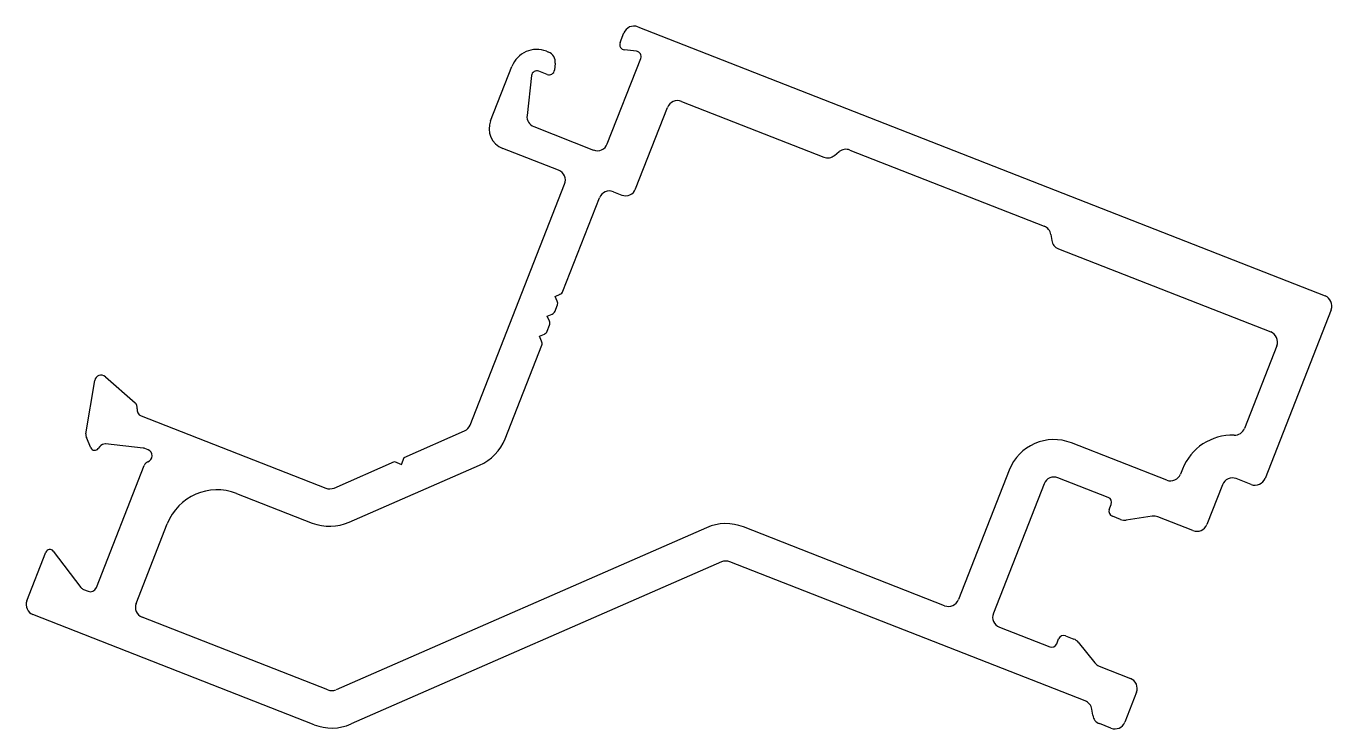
# Model space of a CAD drawing. Extents: x -27.9 to 33.1, y 10 to 42.9.
import ezdxf

# ---------------------------------------------------------------- set-up
doc = ezdxf.new("R2010")
doc.units = 0
doc.layers.get('0').update_dxf_attribs({"linetype": 'CONTINUOUS'})

msp = doc.modelspace()

# ---------------------------------------------------------------- linework, layer by layer
for p, q in [((0.64, 42.827), (32.766, 30.25)), ((-0.186, 42.089), (-0.008, 42.544)), ((-3.62, 41.685), (-3.528, 41.649)), ((0.579, 41.687), (0.019, 41.749)), ((-6.234, 38.436), (-5.239, 40.976)), ((-3.214, 41.128), (-3.25, 40.804)), ((-0.78, 37.351), (0.784, 41.347)), ((-4.324, 40.548), (-4.533, 38.681)), ((-3.589, 40.599), (-3.984, 40.753)), ((0.543, 35.246), (2.036, 39.059)), ((2.684, 39.342), (9.341, 36.736)), ((-4.218, 38.16), (-1.428, 37.068)), ((-3.06, 36.12), (-5.667, 37.141)), ((9.835, 36.811), (10.061, 36.991)), ((10.551, 37.068), (19.636, 33.511)), ((-7.187, 24.206), (-2.777, 35.472)), ((-2.859, 30.461), (-1.147, 34.834)), ((-0.499, 35.117), (-0.105, 34.963)), ((19.948, 33.12), (19.992, 32.835)), ((20.304, 32.444), (30.225, 28.56)), ((-3.22, 30.223), (-2.991, 30.324)), ((-3.12, 29.994), (-3.22, 30.223)), ((-3.585, 29.292), (-3.356, 29.392)), ((-3.223, 29.53), (-3.117, 29.803)), ((33.049, 29.602), (29.96, 21.711)), ((-3.588, 28.599), (-3.481, 28.872)), ((-3.485, 29.063), (-3.585, 29.292)), ((-3.95, 28.361), (-3.72, 28.461)), ((-3.849, 28.132), (-3.95, 28.361)), ((-5.557, 23.568), (-3.846, 27.941)), ((30.508, 27.913), (28.997, 24.051)), ((-25.146, 23.794), (-24.734, 26.29)), ((-24.24, 26.467), (-22.854, 25.25)), ((-22.571, 24.637), (-13.934, 21.256)), ((-10.273, 22.697), (-7.452, 23.93)), ((-24.914, 23.144), (-25.125, 23.625)), ((-24.5, 23.201), (-24.57, 23.106)), ((-22.472, 23.128), (-24.226, 23.322)), ((25.364, 21.63), (20.918, 23.371)), ((-22.246, 23.052), (-22.396, 23.11)), ((-10.402, 22.368), (-10.273, 22.697)), ((-24.661, 16.606), (-22.424, 22.319)), ((-13.551, 21.263), (-10.731, 22.497)), ((-12.85, 19.66), (-6.751, 22.327)), ((-10.731, 22.497), (-10.402, 22.368)), ((18.002, 22.096), (15.633, 16.044)), ((26.103, 22.147), (26.012, 21.914)), ((19.632, 21.458), (17.262, 15.406)), ((22.631, 20.821), (20.28, 21.742)), ((27.965, 21.417), (27.236, 19.555)), ((29.312, 21.427), (28.613, 21.701)), ((-18.104, 21.009), (-14.572, 19.626)), ((22.681, 20.264), (22.773, 20.497)), ((-22.802, 15.869), (-21.344, 19.592)), ((23.21, 19.789), (22.823, 19.94)), ((24.686, 19.945), (23.468, 19.76)), ((26.588, 19.272), (24.943, 19.916)), ((3.861, 19.407), (-13.46, 11.832)), ((14.985, 15.76), (5.583, 19.441)), ((-26.674, 18.31), (-25.385, 16.614)), ((-27.909, 15.989), (-27.019, 18.262)), ((4.563, 17.804), (-12.759, 10.229)), ((21.551, 11.31), (4.945, 17.811)), ((-25.256, 16.516), (-25.05, 16.436)), ((-14.481, 10.195), (-27.626, 15.341)), ((-13.843, 11.825), (-22.518, 15.221)), ((17.546, 14.758), (19.897, 13.837)), ((20.221, 13.979), (20.312, 14.212)), ((20.636, 14.353), (21.023, 14.202)), ((21.232, 14.048), (22.001, 13.086)), ((22.209, 12.932), (23.668, 12.361)), ((23.951, 11.713), (23.405, 10.316)), ((21.906, 10.634), (21.863, 10.92)), ((22.757, 10.033), (22.218, 10.244))]:
    msp.add_line(p, q)
for centre, radius, start, end in [((0.458, 42.362), 0.5, 68.62019, 158.62021), ((-4.075, 40.521), 1.25, 68.62021, 158.62021), ((-3.71, 41.183), 0.5, 353.62021, 68.62021), ((0.047, 41.998), 0.25, 158.62021, 263.62021), ((0.551, 41.438), 0.25, 338.62021, 83.62021), ((-4.075, 40.521), 0.25, 68.62021, 173.62021), ((-3.498, 40.832), 0.25, 248.62021, 353.62021), ((2.502, 38.877), 0.5, 68.62021, 158.62021), ((-4.036, 38.626), 0.5, 173.62021, 248.62021), ((-5.303, 38.072), 1, 158.62021, 248.62021), ((-1.246, 37.534), 0.5, 248.62021, 338.62021), ((9.523, 37.202), 0.5, 248.62021, 308.62021), ((10.373, 36.601), 0.5, 69.0612, 128.62021), ((-3.242, 35.654), 0.5, 338.62021, 68.62021), ((-0.681, 34.652), 0.5, 68.62021, 158.62021), ((0.078, 35.428), 0.5, 248.62021, 338.62021), ((19.454, 33.045), 0.5, 8.62021, 68.62019), ((20.486, 32.91), 0.5, 188.62021, 248.62021), ((-3.349, 29.894), 0.25, 338.62021, 23.62021), ((-3.092, 30.553), 0.25, 293.62021, 338.62021), ((32.583, 29.785), 0.5, 338.62023, 68.62019), ((-3.456, 29.621), 0.25, 293.62021, 338.62021), ((-3.714, 28.963), 0.25, 338.62021, 23.62021), ((-4.078, 28.032), 0.25, 338.62021, 23.62021), ((-3.821, 28.69), 0.25, 293.62021, 338.62021), ((30.043, 28.095), 0.5, 338.62019, 68.62021), ((-24.438, 26.241), 0.3, 48.71715, 170.62021), ((-23.052, 25.025), 0.3, 349.62143, 48.71715), ((-22.462, 24.917), 0.3, 169.62143, 248.71715), ((-7.653, 24.389), 0.5, 293.62021, 338.62021), ((28.531, 24.234), 0.5, 268.09176, 338.62019), ((-24.85, 23.745), 0.3, 170.62021, 203.71715), ((-24.258, 23.023), 0.3, 83.71715, 143.71715), ((-7.653, 24.389), 2.25, 293.62021, 338.62021), ((20.097, 21.276), 2.25, 68.62021, 158.62021), ((28.431, 21.235), 2.5, 88.09176, 158.62021), ((-24.731, 23.225), 0.2, 203.71715, 323.71715), ((-22.505, 22.83), 0.3, 68.71715, 83.71715), ((-22.355, 22.772), 0.3, 290.52747, 68.71715), ((-22.145, 22.21), 0.3, 110.52747, 158.71715), ((20.097, 21.276), 0.5, 68.62021, 158.62021), ((25.546, 22.096), 0.5, 248.62021, 338.62021), ((28.431, 21.235), 0.5, 68.62021, 158.62021), ((29.494, 21.893), 0.5, 248.62021, 338.62022), ((-19.016, 18.681), 2.5, 68.62021, 158.62021), ((-13.752, 21.721), 0.5, 248.62021, 293.62021), ((22.54, 20.588), 0.25, 338.62021, 68.62021), ((22.914, 20.173), 0.25, 158.62021, 248.62021), ((-13.752, 21.721), 2.25, 248.62021, 293.62021), ((4.763, 17.346), 2.25, 68.62021, 113.62019), ((23.393, 20.254), 0.5, 248.62021, 278.62021), ((24.761, 19.45), 0.5, 68.62021, 98.62021), ((26.771, 19.737), 0.5, 248.62021, 338.62021), ((-26.833, 18.19), 0.2, 37.22021, 158.62021), ((4.763, 17.346), 0.5, 68.62021, 113.62019), ((-25.146, 16.796), 0.3, 217.22021, 248.62021), ((-24.94, 16.715), 0.3, 248.62021, 338.62021), ((-27.444, 15.807), 0.5, 158.62021, 248.62021), ((-22.336, 15.687), 0.5, 158.62021, 248.62021), ((15.167, 16.226), 0.5, 248.62021, 338.62021), ((17.728, 15.223), 0.5, 158.62021, 248.62021), ((20.545, 14.121), 0.25, 68.62021, 158.62021), ((20.841, 13.736), 0.5, 38.62021, 68.62021), ((19.988, 14.07), 0.25, 248.62021, 338.62021), ((22.391, 13.398), 0.5, 218.62021, 248.62021), ((23.486, 11.895), 0.5, 338.62012, 68.62021), ((-13.661, 12.29), 0.5, 248.62021, 293.62019), ((21.369, 10.845), 0.5, 8.62021, 68.62021), ((22.4, 10.709), 0.5, 188.62021, 248.62021), ((-13.661, 12.29), 2.25, 248.62021, 293.62019), ((22.939, 10.498), 0.5, 248.62021, 338.62012)]:
    msp.add_arc(centre, radius, start, end)

doc.saveas('drawing.dxf')
